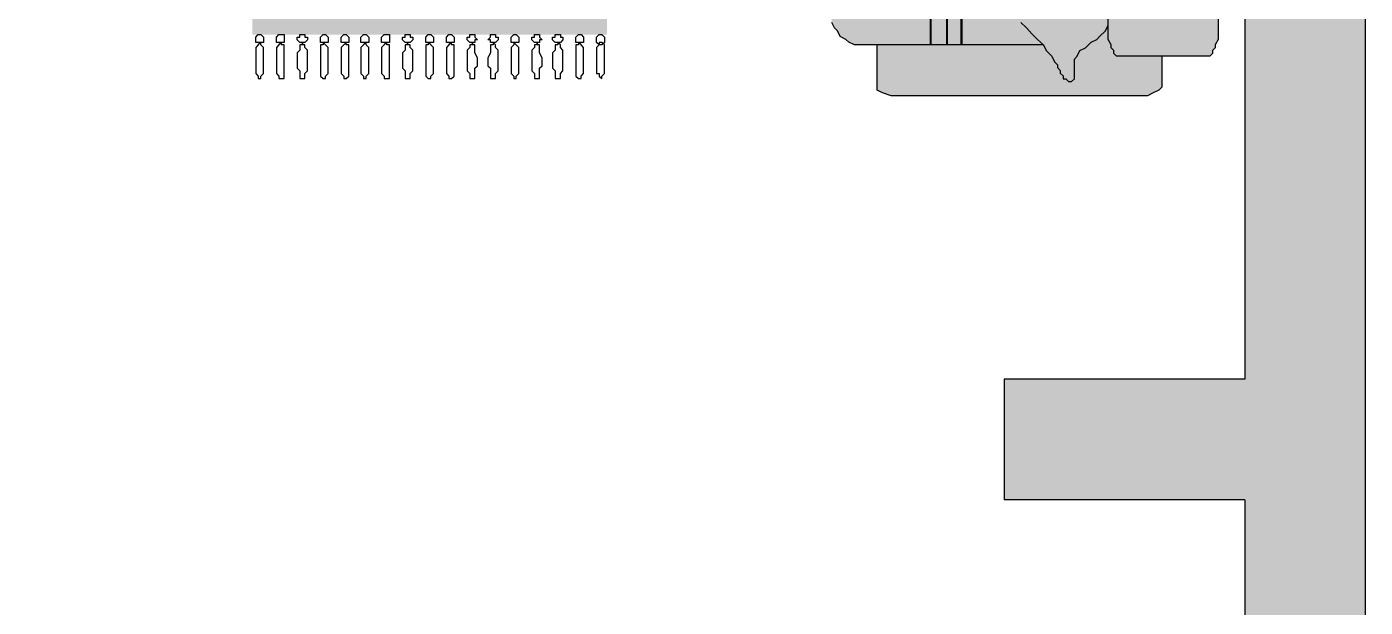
# Model space of a CAD drawing. Extents: x 25 to 394, y 90 to 639.
# Drawn here: x 293.5 to 393.6, y 256.4 to 299.8 of the extents above; entities that cross this region are included whole.
import ezdxf

# ---------------------------------------------------------------- set-up
doc = ezdxf.new("R2010")
doc.units = 0
doc.header["$MEASUREMENT"] = 0
doc.layers.get('0').update_dxf_attribs({"linetype": 'CONTINUOUS'})
for name, color, linetype in [('DIM', 5, 'CONTINUOUS'), ('FURN', 144, 'CONTINUOUS'), ('FURNITURE', 144, 'CONTINUOUS'), ('LINE', 7, 'CONTINUOUS')]:
    doc.layers.add(name, color=color, linetype=linetype)

# ---------------------------------------------------------------- blocks, each defined once
blk = doc.blocks.new('AFDSAF')
at = {"layer": 'FURNITURE'}
h = blk.add_hatch(color=251, dxfattribs=at)
h.dxf.hatch_style = 1
h.paths.add_polyline_path([(-12.02, 19.15), (-12.02, 14.2), (-12.44, 13.92), (-13.07, 13.5), (-13.28, 13.28), (-13.5, 13.07), (-13.92, 12.86), (-14.34, 12.44), (-14.55, 12.23), (-14.76, 11.81), (-14.97, 11.6), (-15.18, 11.18), (-15.18, 10.97), (-14.97, 10.75), (-14.76, 10.75), (-14.55, 10.54), (-14.13, 10.54), (-13.92, 10.33), (-13.71, 10.33), (-13.5, 9.91), (-13.07, 9.7), (-12.65, 9.28), (-12.44, 9.07), (-12.02, 8.65), (-11.6, 8.43), (-11.18, 8.22), (-27.41, 8.22), (-26.99, 8.43), (-26.57, 8.65), (-26.15, 9.07), (-25.94, 9.28), (-25.51, 9.7), (-25.09, 9.91), (-24.88, 10.33), (-24.67, 10.33), (-24.46, 10.54), (-24.04, 10.54), (-23.83, 10.75), (-23.62, 10.75), (-23.41, 10.97), (-23.41, 11.18), (-23.62, 11.6), (-23.83, 11.81), (-24.04, 12.23), (-24.25, 12.44), (-24.67, 12.86), (-25.09, 13.07), (-25.3, 13.28), (-25.51, 13.5), (-26.15, 13.92), (-26.78, 14.34), (-27.2, 14.76), (-27.62, 14.97), (-28.05, 15.39), (-28.47, 15.82), (-29.1, 16.24), (-29.73, 16.66), (-29.73, 16.87), (-29.94, 17.08), (-30.15, 17.29), (-30.15, 17.71), (-30.36, 17.92), (-30.58, 18.13), (-30.79, 18.13), (-31, 18.35), (-31.21, 18.35), (-31.21, 18.13), (-31.42, 18.13), (-31.63, 17.92), (-31.63, 17.71), (-31.84, 17.71), (-32.05, 17.29), (-32.26, 17.08), (-32.68, 16.66), (-33.11, 16.24), (-33.53, 16.03), (-33.95, 15.6), (-34.37, 15.39), (-34.58, 15.18), (-34.79, 14.76), (-35.21, 14.34), (-35.64, 13.92), (-36.06, 13.5), (-36.48, 13.07), (-36.48, 19.15)])
h.paths.add_polyline_path([(12.23, 19.15), (12.23, 17.71), (12.02, 17.29), (11.81, 17.08), (11.81, 16.87), (11.6, 16.66), (10.97, 16.24), (10.54, 15.82), (10.12, 15.39), (9.49, 14.97), (9.07, 14.76), (8.65, 14.34), (8.22, 13.92), (7.59, 13.5), (7.17, 13.28), (6.96, 13.07), (6.54, 12.86), (6.33, 12.44), (5.9, 12.23), (5.69, 11.81), (5.48, 11.6), (5.27, 11.18), (5.27, 10.97), (5.48, 10.75), (5.69, 10.75), (5.9, 10.54), (6.33, 10.54), (6.54, 10.33), (6.75, 10.33), (6.96, 9.91), (7.38, 9.7), (7.8, 9.28), (8.01, 9.07), (8.43, 8.65), (8.86, 8.43), (9.28, 8.22), (-3.58, 8.22), (-3.16, 8.43), (-2.74, 8.86), (-2.53, 9.07), (-2.32, 9.49), (-1.9, 9.91), (-1.69, 10.33), (-1.27, 10.54), (-1.05, 10.75), (-0.63, 10.75), (-0.42, 10.75), (0, 10.75), (0.21, 10.75), (0.42, 10.75), (0.63, 10.97), (0.63, 11.18), (0.42, 11.39), (0.42, 11.6), (0.21, 11.6), (0, 11.81), (-0.21, 11.81), (-0.42, 12.02), (-0.63, 12.02), (-0.84, 12.23), (-1.27, 12.44), (-1.69, 12.86), (-2.11, 13.07), (-2.53, 13.5), (-2.95, 13.92), (-3.37, 14.34), (-3.8, 14.76), (-4.01, 15.18), (-4.22, 15.39), (-4.64, 15.6), (-5.06, 16.03), (-5.48, 16.24), (-5.9, 16.66), (-6.33, 17.08), (-6.75, 17.29), (-6.75, 17.71), (-6.96, 17.71), (-6.96, 17.92), (-7.17, 17.92), (-7.17, 18.13), (-7.38, 18.13), (-7.38, 18.35), (-7.59, 18.35), (-8.01, 18.13), (-8.22, 17.92), (-8.43, 17.71), (-8.43, 17.29), (-8.65, 17.08), (-8.86, 16.87), (-9.07, 16.66), (-9.49, 16.24), (-10.12, 15.82), (-10.54, 15.39), (-10.97, 14.97), (-11.39, 14.76), (-11.81, 14.34), (-12.02, 14.2), (-12.02, 19.15)])
h.paths.add_polyline_path([(36.69, 19.15), (36.69, 13.28), (36.48, 13.5), (36.06, 13.92), (35.64, 14.34), (35.43, 14.76), (35, 15.18), (34.79, 15.39), (34.37, 15.6), (33.95, 16.03), (33.53, 16.24), (33.11, 16.66), (32.68, 17.08), (32.47, 17.29), (32.26, 17.71), (32.05, 17.92), (31.84, 18.13), (31.63, 18.35), (31.42, 18.35), (31.21, 18.13), (31, 18.13), (30.79, 17.92), (30.79, 17.71), (30.58, 17.29), (30.36, 17.08), (30.36, 16.87), (30.15, 16.66), (29.52, 16.24), (29.1, 15.82), (28.68, 15.39), (28.26, 14.97), (27.83, 14.76), (27.2, 14.34), (26.78, 13.92), (26.15, 13.5), (25.73, 13.28), (25.51, 13.07), (25.09, 12.86), (24.88, 12.44), (24.46, 12.23), (24.25, 11.81), (24.04, 11.6), (23.83, 11.18), (23.83, 10.97), (24.04, 10.97), (24.04, 10.75), (24.25, 10.75), (24.67, 10.54), (24.88, 10.54), (25.09, 10.33), (25.3, 10.33), (25.73, 9.91), (25.94, 9.7), (26.36, 9.28), (26.78, 9.07), (26.99, 8.65), (27.41, 8.43), (27.83, 8.22), (17.08, 8.22), (17.29, 8.43), (17.71, 8.86), (17.92, 9.07), (18.35, 9.49), (18.56, 9.91), (18.98, 10.33), (19.4, 10.54), (19.61, 10.75), (19.82, 10.75), (20.03, 10.75), (20.45, 10.75), (20.66, 10.75), (20.88, 10.75), (21.09, 10.97), (21.09, 11.18), (20.88, 11.39), (20.88, 11.6), (20.66, 11.6), (20.45, 11.81), (20.24, 11.81), (20.03, 12.02), (19.82, 12.02), (19.61, 12.23), (19.19, 12.44), (18.77, 12.86), (18.35, 13.07), (17.92, 13.5), (17.5, 13.92), (17.08, 14.34), (16.66, 14.76), (16.45, 15.18), (16.24, 15.39), (15.82, 15.6), (15.39, 16.03), (14.97, 16.24), (14.55, 16.66), (14.13, 17.08), (13.92, 17.29), (13.71, 17.71), (13.5, 17.92), (13.28, 18.13), (13.07, 18.13), (13.07, 18.35), (12.86, 18.35), (12.65, 18.13), (12.44, 18.13), (12.23, 17.92), (12.23, 19.15)])
h.paths.add_polyline_path([(12.23, 21.52), (12.23, 26.78), (12.44, 27.2), (12.44, 27.62), (12.65, 27.83), (13.07, 28.26), (13.28, 28.47), (13.71, 28.68), (14.13, 28.89), (14.55, 28.89), (34.37, 28.89), (35, 28.89), (35.43, 28.68), (35.64, 28.47), (36.06, 28.26), (36.27, 27.83), (36.48, 27.62), (36.69, 27.2), (36.69, 26.78), (36.69, 21.52)])
h.paths.add_polyline_path([(12.23, 21.52), (-12.02, 21.52), (-12.02, 26.78), (-12.02, 27.2), (-11.81, 27.62), (-11.6, 27.83), (-11.39, 28.26), (-11.18, 28.47), (-10.75, 28.68), (-10.33, 28.89), (-9.91, 28.89), (10.12, 28.89), (10.54, 28.89), (10.97, 28.68), (11.39, 28.47), (11.6, 28.26), (11.81, 27.83), (12.02, 27.62), (12.23, 27.2), (12.23, 26.78)])
h.paths.add_polyline_path([(-14.34, 28.89), (-13.92, 28.89), (-13.5, 28.68), (-13.07, 28.47), (-12.65, 28.26), (-12.44, 27.83), (-12.23, 27.62), (-12.23, 27.2), (-12.02, 26.78), (-12.02, 21.52), (-36.48, 21.52), (-36.48, 26.78), (-36.48, 27.2), (-36.27, 27.62), (-36.06, 27.83), (-35.85, 28.26), (-35.43, 28.47), (-35.21, 28.68), (-34.79, 28.89), (-34.16, 28.89)])
h.paths.add_polyline_path([(-12.02, 21.45), (-12.02, 20.3), (-36.48, 20.3), (-36.48, 21.45)])
h.paths.add_polyline_path([(12.23, 20.23), (12.23, 19.22), (-12.02, 19.22), (-12.02, 20.23)])
h.paths.add_polyline_path([(12.23, 21.45), (12.23, 20.3), (-12.02, 20.3), (-12.02, 21.45)])
h.paths.add_polyline_path([(36.69, 21.45), (36.69, 20.3), (12.23, 20.3), (12.23, 21.45)])
h.paths.add_polyline_path([(36.69, 20.23), (36.69, 19.22), (12.23, 19.22), (12.23, 20.23)])
h.paths.add_polyline_path([(-12.02, 20.23), (-12.02, 19.22), (-36.48, 19.22), (-36.48, 20.23)])
h = blk.add_hatch(color=251, dxfattribs=at)
h.dxf.hatch_style = 1
h.paths.add_polyline_path([(35.21, 8.22), (35.64, 8.22), (35.85, 8.22), (36.27, 8.22), (36.48, 8.01), (36.9, 8.01), (37.11, 7.8), (37.32, 7.8), (37.53, 7.59), (37.53, 7.38), (37.53, 0.84), (37.53, 0.63), (37.32, 0.42), (37.11, 0.42), (36.9, 0.21), (36.48, 0.21), (36.27, 0), (35.85, 0), (35.21, 0), (-35.21, 0), (-35.64, 0), (-36.06, 0), (-36.48, 0.21), (-36.69, 0.21), (-36.9, 0.42), (-37.11, 0.42), (-37.32, 0.63), (-37.32, 0.84), (-37.32, 7.38), (-37.32, 7.59), (-37.11, 7.8), (-36.9, 7.8), (-36.69, 8.01), (-36.48, 8.01), (-36.06, 8.22), (-35.64, 8.22), (-35.21, 8.22)])
h.paths.add_polyline_path([(40.26, 6.12), (40.26, 5.27), (40.05, 4.85), (39.84, 4.43), (39.63, 4.22), (37.53, 4.22), (37.53, 7.38), (37.53, 7.59), (37.32, 7.8), (37.11, 7.8), (36.9, 8.01), (36.48, 8.01), (36.27, 8.22), (35.85, 8.22), (35.64, 8.22), (36.06, 8.43), (36.27, 8.86), (36.48, 9.07), (36.9, 9.49), (37.11, 9.91), (37.53, 10.33), (37.96, 10.54), (38.17, 10.75), (38.38, 10.75), (38.59, 10.75), (39.01, 10.75), (39.22, 10.75), (39.43, 10.75), (39.64, 10.97), (39.64, 11.18), (39.64, 11.39), (39.43, 11.6), (39.22, 11.6), (39.01, 11.81), (38.8, 11.81), (38.59, 12.02), (38.38, 12.02), (38.17, 12.23), (37.75, 12.44), (37.32, 12.86), (36.9, 13.07), (36.69, 13.28), (36.69, 25.51), (39.63, 25.51), (39.84, 25.51), (40.05, 25.09), (40.26, 24.46), (40.26, 23.62)])
h.paths.add_polyline_path([(-36.48, 13.07), (-36.9, 12.86), (-37.32, 12.44), (-37.75, 12.23), (-37.96, 12.02), (-38.17, 12.02), (-38.38, 11.81), (-38.59, 11.81), (-38.8, 11.6), (-39.01, 11.6), (-39.01, 11.39), (-39.22, 11.18), (-39.22, 10.97), (-39.01, 10.75), (-38.8, 10.75), (-38.59, 10.75), (-38.17, 10.75), (-37.96, 10.75), (-37.53, 10.75), (-37.32, 10.54), (-36.9, 10.33), (-36.69, 9.91), (-36.27, 9.49), (-36.06, 9.07), (-35.85, 8.86), (-35.43, 8.43), (-35, 8.22), (-35.21, 8.22), (-35.64, 8.22), (-36.06, 8.22), (-36.48, 8.01), (-36.69, 8.01), (-36.9, 7.8), (-37.11, 7.8), (-37.32, 7.59), (-37.32, 7.38), (-37.32, 4.22), (-39.64, 4.22), (-39.85, 4.43), (-40.06, 4.85), (-40.28, 5.27), (-40.28, 6.12), (-40.28, 23.62), (-40.28, 24.46), (-40.06, 25.09), (-39.85, 25.51), (-39.64, 25.51), (-36.48, 25.51)])
h = blk.add_hatch(color=52, dxfattribs=at)
h.dxf.hatch_style = 1
h.paths.add_polyline_path([(-27.62, 14.97), (-27.2, 14.76), (-26.78, 14.34), (-26.15, 13.92), (-25.51, 13.5), (-25.3, 13.28), (-25.09, 13.07), (-24.67, 12.86), (-24.25, 12.44), (-24.04, 12.23), (-23.83, 11.81), (-23.62, 11.6), (-23.41, 11.18), (-23.41, 10.97), (-23.62, 10.75), (-23.83, 10.75), (-24.04, 10.54), (-24.46, 10.54), (-24.67, 10.33), (-24.88, 10.33), (-25.09, 9.91), (-25.51, 9.7), (-25.94, 9.28), (-26.15, 9.07), (-26.57, 8.65), (-26.99, 8.43), (-27.41, 8.22), (-27.83, 8.22), (-34.58, 8.22), (-35, 8.22), (-35.43, 8.43), (-35.85, 8.86), (-36.06, 9.07), (-36.27, 9.49), (-36.69, 9.91), (-36.9, 10.33), (-37.32, 10.54), (-37.53, 10.75), (-37.96, 10.75), (-38.17, 10.75), (-38.59, 10.75), (-38.8, 10.75), (-39.01, 10.75), (-39.22, 10.97), (-39.22, 11.18), (-39.01, 11.39), (-39.01, 11.6), (-38.8, 11.6), (-38.59, 11.81), (-38.38, 11.81), (-38.17, 12.02), (-37.96, 12.02), (-37.75, 12.23), (-37.32, 12.44), (-36.9, 12.86), (-36.48, 13.07), (-36.06, 13.5), (-35.64, 13.92), (-35.21, 14.34), (-34.79, 14.76), (-34.58, 15.18), (-34.37, 15.39), (-33.95, 15.6), (-33.53, 16.03), (-33.11, 16.24), (-32.68, 16.66), (-32.26, 17.08), (-32.05, 17.29), (-31.84, 17.71), (-31.63, 17.71), (-31.63, 17.92), (-31.42, 18.13), (-31.21, 18.13), (-31.21, 18.35), (-31, 18.35), (-30.79, 18.13), (-30.58, 18.13), (-30.36, 17.92), (-30.15, 17.71), (-30.15, 17.29), (-29.94, 17.08), (-29.73, 16.87), (-29.73, 16.66), (-29.1, 16.24), (-28.47, 15.82), (-28.05, 15.39)])
h.paths.add_polyline_path([(-3.8, 14.76), (-3.37, 14.34), (-2.95, 13.92), (-2.53, 13.5), (-2.11, 13.07), (-1.69, 12.86), (-1.27, 12.44), (-0.84, 12.23), (-0.63, 12.02), (-0.42, 12.02), (-0.21, 11.81), (0, 11.81), (0.21, 11.6), (0.42, 11.6), (0.42, 11.39), (0.63, 11.18), (0.63, 10.97), (0.42, 10.75), (0.21, 10.75), (0, 10.75), (-0.42, 10.75), (-0.63, 10.75), (-1.05, 10.75), (-1.27, 10.54), (-1.69, 10.33), (-1.9, 9.91), (-2.32, 9.49), (-2.53, 9.07), (-2.74, 8.86), (-3.16, 8.43), (-3.58, 8.22), (-4.01, 8.22), (-10.97, 8.22), (-11.18, 8.22), (-11.6, 8.43), (-12.02, 8.65), (-12.44, 9.07), (-12.65, 9.28), (-13.07, 9.7), (-13.5, 9.91), (-13.71, 10.33), (-13.92, 10.33), (-14.13, 10.54), (-14.55, 10.54), (-14.76, 10.75), (-14.97, 10.75), (-15.18, 10.97), (-15.18, 11.18), (-14.97, 11.6), (-14.76, 11.81), (-14.55, 12.23), (-14.34, 12.44), (-13.92, 12.86), (-13.5, 13.07), (-13.28, 13.28), (-13.07, 13.5), (-12.44, 13.92), (-11.81, 14.34), (-11.39, 14.76), (-10.97, 14.97), (-10.54, 15.39), (-10.12, 15.82), (-9.49, 16.24), (-9.07, 16.66), (-8.86, 16.87), (-8.65, 17.08), (-8.43, 17.29), (-8.43, 17.71), (-8.22, 17.92), (-8.01, 18.13), (-7.59, 18.35), (-7.38, 18.35), (-7.38, 18.13), (-7.17, 18.13), (-7.17, 17.92), (-6.96, 17.92), (-6.96, 17.71), (-6.75, 17.71), (-6.75, 17.29), (-6.33, 17.08), (-5.9, 16.66), (-5.48, 16.24), (-5.06, 16.03), (-4.64, 15.6), (-4.22, 15.39), (-4.01, 15.18)])
h.paths.add_polyline_path([(10.12, 15.39), (10.54, 15.82), (10.97, 16.24), (11.6, 16.66), (11.81, 16.87), (11.81, 17.08), (12.02, 17.29), (12.23, 17.71), (12.23, 17.92), (12.44, 18.13), (12.65, 18.13), (12.86, 18.35), (13.07, 18.35), (13.07, 18.13), (13.28, 18.13), (13.5, 17.92), (13.71, 17.71), (13.92, 17.29), (14.13, 17.08), (14.55, 16.66), (14.97, 16.24), (15.39, 16.03), (15.82, 15.6), (16.24, 15.39), (16.45, 15.18), (16.66, 14.76), (17.08, 14.34), (17.5, 13.92), (17.92, 13.5), (18.35, 13.07), (18.77, 12.86), (19.19, 12.44), (19.61, 12.23), (19.82, 12.02), (20.03, 12.02), (20.24, 11.81), (20.45, 11.81), (20.66, 11.6), (20.88, 11.6), (20.88, 11.39), (21.09, 11.18), (21.09, 10.97), (20.88, 10.75), (20.66, 10.75), (20.45, 10.75), (20.03, 10.75), (19.82, 10.75), (19.61, 10.75), (19.4, 10.54), (18.98, 10.33), (18.56, 9.91), (18.35, 9.49), (17.92, 9.07), (17.71, 8.86), (17.29, 8.43), (17.08, 8.22), (16.45, 8.22), (9.7, 8.22), (9.28, 8.22), (8.86, 8.43), (8.43, 8.65), (8.01, 9.07), (7.8, 9.28), (7.38, 9.7), (6.96, 9.91), (6.75, 10.33), (6.54, 10.33), (6.33, 10.54), (5.9, 10.54), (5.69, 10.75), (5.48, 10.75), (5.27, 10.97), (5.27, 11.18), (5.48, 11.6), (5.69, 11.81), (5.9, 12.23), (6.33, 12.44), (6.54, 12.86), (6.96, 13.07), (7.17, 13.28), (7.59, 13.5), (8.22, 13.92), (8.65, 14.34), (9.07, 14.76), (9.49, 14.97)])
h.paths.add_polyline_path([(28.68, 15.39), (29.1, 15.82), (29.52, 16.24), (30.15, 16.66), (30.36, 16.87), (30.36, 17.08), (30.58, 17.29), (30.79, 17.71), (30.79, 17.92), (31, 18.13), (31.21, 18.13), (31.42, 18.35), (31.63, 18.35), (31.84, 18.13), (32.05, 17.92), (32.26, 17.71), (32.47, 17.29), (32.68, 17.08), (33.11, 16.66), (33.53, 16.24), (33.95, 16.03), (34.37, 15.6), (34.79, 15.39), (35, 15.18), (35.43, 14.76), (35.64, 14.34), (36.06, 13.92), (36.48, 13.5), (36.9, 13.07), (37.32, 12.86), (37.75, 12.44), (38.17, 12.23), (38.38, 12.02), (38.59, 12.02), (38.8, 11.81), (39.01, 11.81), (39.22, 11.6), (39.43, 11.6), (39.64, 11.39), (39.64, 11.18), (39.64, 10.97), (39.43, 10.75), (39.22, 10.75), (39.01, 10.75), (38.59, 10.75), (38.38, 10.75), (38.17, 10.75), (37.96, 10.54), (37.53, 10.33), (37.11, 9.91), (36.9, 9.49), (36.48, 9.07), (36.27, 8.86), (36.06, 8.43), (35.64, 8.22), (35, 8.22), (28.26, 8.22), (27.83, 8.22), (27.41, 8.43), (26.99, 8.65), (26.78, 9.07), (26.36, 9.28), (25.94, 9.7), (25.73, 9.91), (25.3, 10.33), (25.09, 10.33), (24.88, 10.54), (24.67, 10.54), (24.25, 10.75), (24.04, 10.75), (24.04, 10.97), (23.83, 10.97), (23.83, 11.18), (24.04, 11.6), (24.25, 11.81), (24.46, 12.23), (24.88, 12.44), (25.09, 12.86), (25.51, 13.07), (25.73, 13.28), (26.15, 13.5), (26.78, 13.92), (27.2, 14.34), (27.83, 14.76), (28.26, 14.97)])
at = {"layer": 'FURNITURE', "color": 7}
for p, q in [((-36.06, 27.83), (-35.85, 28.26)), ((-35.85, 28.26), (-35.43, 28.47)), ((-35.43, 28.47), (-35.21, 28.68)), ((-35.21, 28.68), (-34.79, 28.89)), ((-36.48, 27.2), (-36.27, 27.62)), ((-36.48, 26.78), (-36.48, 27.2)), ((-36.27, 27.62), (-36.06, 27.83)), ((-36.48, 13.07), (-36.48, 26.78)), ((-40.28, 24.46), (-40.06, 25.09)), ((-40.06, 25.09), (-39.85, 25.51)), ((-39.85, 25.51), (-39.64, 25.51)), ((-39.64, 25.51), (-36.48, 25.51)), ((-40.28, 23.62), (-40.28, 24.46)), ((-40.28, 6.12), (-40.28, 23.62)), ((-36.48, 21.52), (36.69, 21.52)), ((-36.48, 21.45), (36.69, 21.45)), ((-36.48, 20.3), (36.69, 20.3)), ((-36.48, 20.23), (36.69, 20.23)), ((-36.48, 19.22), (36.69, 19.22)), ((-36.48, 19.15), (36.69, 19.15)), ((-35.21, 14.34), (-35.64, 13.92)), ((-34.79, 14.76), (-35.21, 14.34)), ((-36.48, 13.07), (-36.9, 12.86)), ((-36.06, 13.5), (-36.48, 13.07)), ((-35.64, 13.92), (-36.06, 13.5)), ((-38.17, 12.02), (-38.38, 11.81)), ((-37.96, 12.02), (-38.17, 12.02)), ((-37.75, 12.23), (-37.96, 12.02)), ((-37.32, 12.44), (-37.75, 12.23)), ((-36.9, 12.86), (-37.32, 12.44)), ((-39.01, 11.39), (-39.22, 11.18)), ((-39.22, 11.18), (-39.22, 10.97)), ((-39.01, 11.6), (-39.01, 11.39)), ((-38.8, 11.6), (-39.01, 11.6)), ((-38.59, 11.81), (-38.8, 11.6)), ((-38.38, 11.81), (-38.59, 11.81)), ((-39.22, 10.97), (-39.01, 10.75)), ((-39.01, 10.75), (-38.8, 10.75)), ((-38.8, 10.75), (-38.59, 10.75)), ((-38.59, 10.75), (-38.17, 10.75)), ((-38.17, 10.75), (-37.96, 10.75)), ((-37.96, 10.75), (-37.53, 10.75)), ((-37.53, 10.75), (-37.32, 10.54)), ((-37.32, 10.54), (-36.9, 10.33)), ((-36.9, 10.33), (-36.69, 9.91)), ((-36.69, 9.91), (-36.27, 9.49)), ((-36.27, 9.49), (-36.06, 9.07)), ((-36.06, 9.07), (-35.85, 8.86)), ((-36.9, 7.8), (-36.69, 8.01)), ((-36.69, 8.01), (-36.48, 8.01)), ((-36.48, 8.01), (-36.06, 8.22)), ((-36.06, 8.22), (-35.64, 8.22)), ((-35.85, 8.86), (-35.43, 8.43)), ((-35.64, 8.22), (-35.21, 8.22)), ((-35.43, 8.43), (-35, 8.22)), ((-35.21, 8.22), (35.21, 8.22)), ((-37.32, 7.59), (-37.11, 7.8)), ((-37.32, 7.38), (-37.32, 7.59)), ((-37.32, 0.84), (-37.32, 7.38)), ((-37.11, 7.8), (-36.9, 7.8)), ((-40.28, 5.27), (-40.28, 6.12)), ((-40.06, 4.85), (-40.28, 5.27)), ((-39.85, 4.43), (-40.06, 4.85)), ((-39.64, 4.22), (-39.85, 4.43)), ((-37.32, 4.22), (-39.64, 4.22)), ((-37.32, 0.63), (-37.32, 0.84)), ((-37.11, 0.42), (-37.32, 0.63)), ((-36.9, 0.42), (-37.11, 0.42)), ((-36.69, 0.21), (-36.9, 0.42)), ((-36.48, 0.21), (-36.69, 0.21)), ((-36.06, 0), (-36.48, 0.21)), ((-35.64, 0), (-36.06, 0)), ((-35.21, 0), (-35.64, 0)), ((35.21, 0), (-35.21, 0))]:
    blk.add_line(p, q, dxfattribs=at)
blk = doc.blocks.new('CARPET_RECT_OK')
at = {"color": 43, "linetype": 'CONTINUOUS'}
for points in [[(-15.05, -33.04), (-15.05, -32.81), (-15.05, -32.81), (-15.27, -32.59), (-15.5, -32.59), (-15.5, -32.59), (-15.72, -32.81), (-15.72, -32.81), (-15.72, -33.04), (-15.72, -33.26), (-15.72, -33.26), (-15.5, -33.49), (-15.5, -33.49), (-15.27, -33.49), (-15.05, -33.26), (-15.05, -33.26)], [(-15.05, -34.84), (-15.05, -35.06), (-15.05, -35.29), (-15.05, -35.51), (-15.05, -35.96), (-15.27, -35.96), (-15.27, -36.19), (-15.27, -36.19), (-15.5, -36.41), (-15.5, -36.19), (-15.5, -36.19), (-15.72, -35.96), (-15.72, -35.96), (-15.72, -35.51), (-15.72, -35.29), (-15.72, -35.06), (-15.72, -34.84), (-15.72, -34.39), (-15.72, -34.16), (-15.72, -33.94), (-15.72, -33.71), (-15.72, -33.49), (-15.5, -33.26), (-15.5, -33.26), (-15.5, -33.26), (-15.27, -33.26), (-15.27, -33.26), (-15.27, -33.49), (-15.05, -33.71), (-15.05, -33.94), (-15.05, -34.16), (-15.05, -34.39)], [(-13.25, -33.04), (-13.25, -32.81), (-13.25, -32.81), (-13.47, -32.59), (-13.47, -32.59), (-13.7, -32.59), (-13.92, -32.81), (-13.92, -32.81), (-13.92, -33.04), (-13.92, -33.04), (-13.92, -33.26), (-13.7, -33.26), (-13.47, -33.26), (-13.47, -33.26), (-13.25, -33.26), (-13.25, -33.04)], [(-13.25, -34.84), (-13.25, -35.29), (-13.25, -35.51), (-13.25, -35.74), (-13.25, -35.96), (-13.25, -36.19), (-13.47, -36.41), (-13.47, -36.41), (-13.47, -36.41), (-13.7, -36.41), (-13.7, -36.41), (-13.7, -36.19), (-13.92, -35.96), (-13.92, -35.74), (-13.92, -35.51), (-13.92, -35.29), (-13.92, -34.84), (-13.92, -34.61), (-13.92, -34.16), (-13.92, -33.94), (-13.92, -33.71), (-13.7, -33.49), (-13.7, -33.49), (-13.7, -33.49), (-13.47, -33.26), (-13.47, -33.49), (-13.47, -33.49), (-13.25, -33.49), (-13.25, -33.71), (-13.25, -33.94), (-13.25, -34.16), (-13.25, -34.61)], [(-11.22, -33.04), (-11.22, -32.81), (-11.45, -32.81), (-11.45, -32.59), (-11.67, -32.59), (-11.9, -32.59), (-11.9, -32.81), (-12.12, -32.81), (-12.12, -33.04), (-12.12, -33.04), (-11.9, -33.26), (-11.9, -33.26), (-11.67, -33.26), (-11.45, -33.26), (-11.45, -33.26), (-11.22, -33.04)], [(-11.22, -34.84), (-11.22, -35.29), (-11.22, -35.51), (-11.45, -35.74), (-11.45, -35.96), (-11.45, -36.19), (-11.45, -36.41), (-11.67, -36.41), (-11.67, -36.41), (-11.9, -36.41), (-11.9, -36.41), (-11.9, -36.19), (-11.9, -35.96), (-12.12, -35.74), (-12.12, -35.51), (-12.12, -35.29), (-12.12, -34.84), (-12.12, -34.61), (-12.12, -34.16), (-12.12, -33.94), (-11.9, -33.71), (-11.9, -33.49), (-11.9, -33.49), (-11.9, -33.49), (-11.67, -33.26), (-11.67, -33.49), (-11.45, -33.49), (-11.45, -33.49), (-11.45, -33.71), (-11.45, -33.94), (-11.22, -34.16), (-11.22, -34.61)], [(-9.42, -33.04), (-9.42, -32.81), (-9.65, -32.81), (-9.65, -32.59), (-9.87, -32.59), (-10.1, -32.59), (-10.1, -32.81), (-10.1, -32.81), (-10.32, -33.04), (-10.1, -33.04), (-10.1, -33.26), (-10.1, -33.26), (-9.87, -33.26), (-9.65, -33.26), (-9.65, -33.26), (-9.42, -33.04)], [(-9.42, -34.84), (-9.42, -35.29), (-9.42, -35.51), (-9.42, -35.74), (-9.65, -35.96), (-9.65, -36.19), (-9.65, -36.41), (-9.87, -36.41), (-9.87, -36.41), (-9.87, -36.41), (-10.1, -36.41), (-10.1, -36.19), (-10.1, -35.96), (-10.1, -35.74), (-10.1, -35.51), (-10.32, -35.29), (-10.32, -34.84), (-10.32, -34.61), (-10.1, -34.16), (-10.1, -33.94), (-10.1, -33.71), (-10.1, -33.49), (-10.1, -33.49), (-9.87, -33.49), (-9.87, -33.26), (-9.87, -33.49), (-9.65, -33.49), (-9.65, -33.49), (-9.65, -33.71), (-9.42, -33.94), (-9.42, -34.16), (-9.42, -34.61)], [(-7.62, -33.04), (-7.62, -32.81), (-7.62, -32.81), (-7.85, -32.59), (-7.85, -32.59), (-8.07, -32.59), (-8.3, -32.81), (-8.3, -32.81), (-8.3, -33.04), (-8.3, -33.04), (-8.3, -33.26), (-8.07, -33.26), (-7.85, -33.26), (-7.85, -33.26), (-7.62, -33.26), (-7.62, -33.04)], [(-7.62, -34.84), (-7.62, -35.29), (-7.62, -35.51), (-7.62, -35.74), (-7.62, -35.96), (-7.85, -36.19), (-7.85, -36.41), (-7.85, -36.41), (-7.85, -36.41), (-8.07, -36.41), (-8.07, -36.41), (-8.07, -36.19), (-8.3, -35.96), (-8.3, -35.74), (-8.3, -35.51), (-8.3, -35.29), (-8.3, -34.84), (-8.3, -34.61), (-8.3, -34.16), (-8.3, -33.94), (-8.3, -33.71), (-8.07, -33.49), (-8.07, -33.49), (-8.07, -33.49), (-7.85, -33.26), (-7.85, -33.49), (-7.85, -33.49), (-7.85, -33.49), (-7.62, -33.71), (-7.62, -33.94), (-7.62, -34.16), (-7.62, -34.61)], [(-5.6, -33.04), (-5.82, -32.81), (-5.82, -32.81), (-5.82, -32.59), (-6.05, -32.59), (-6.27, -32.59), (-6.27, -32.81), (-6.5, -32.81), (-6.5, -33.04), (-6.5, -33.04), (-6.27, -33.26), (-6.27, -33.26), (-6.05, -33.26), (-5.82, -33.26), (-5.82, -33.26), (-5.82, -33.04)], [(-5.6, -34.84), (-5.6, -35.29), (-5.82, -35.51), (-5.82, -35.74), (-5.82, -35.96), (-5.82, -36.19), (-5.82, -36.41), (-6.05, -36.41), (-6.05, -36.41), (-6.27, -36.41), (-6.27, -36.41), (-6.27, -36.19), (-6.27, -35.96), (-6.5, -35.74), (-6.5, -35.51), (-6.5, -35.29), (-6.5, -34.84), (-6.5, -34.61), (-6.5, -34.16), (-6.5, -33.94), (-6.27, -33.71), (-6.27, -33.49), (-6.27, -33.49), (-6.27, -33.49), (-6.05, -33.26), (-6.05, -33.49), (-5.82, -33.49), (-5.82, -33.49), (-5.82, -33.71), (-5.82, -33.94), (-5.82, -34.16), (-5.6, -34.61)], [(-3.8, -33.04), (-3.8, -32.81), (-4.02, -32.81), (-4.02, -32.59), (-4.25, -32.59), (-4.47, -32.59), (-4.47, -32.81), (-4.47, -32.81), (-4.7, -33.04), (-4.47, -33.04), (-4.47, -33.26), (-4.47, -33.26), (-4.25, -33.26), (-4.02, -33.26), (-4.02, -33.26), (-3.8, -33.04)], [(-3.8, -34.84), (-3.8, -35.29), (-3.8, -35.51), (-3.8, -35.74), (-4.02, -35.96), (-4.02, -36.19), (-4.02, -36.41), (-4.25, -36.41), (-4.25, -36.41), (-4.25, -36.41), (-4.47, -36.41), (-4.47, -36.19), (-4.47, -35.96), (-4.47, -35.74), (-4.47, -35.51), (-4.7, -35.29), (-4.7, -34.84), (-4.7, -34.61), (-4.47, -34.16), (-4.47, -33.94), (-4.47, -33.71), (-4.47, -33.49), (-4.47, -33.49), (-4.25, -33.49), (-4.25, -33.26), (-4.25, -33.49), (-4.02, -33.49), (-4.02, -33.49), (-4.02, -33.71), (-3.8, -33.94), (-3.8, -34.16), (-3.8, -34.61)], [(-2, -33.04), (-2, -32.81), (-2, -32.81), (-2.22, -32.59), (-2.45, -32.59), (-2.45, -32.59), (-2.67, -32.81), (-2.67, -32.81), (-2.67, -33.04), (-2.67, -33.04), (-2.67, -33.26), (-2.45, -33.26), (-2.45, -33.26), (-2.22, -33.26), (-2, -33.26), (-2, -33.04)], [(-2, -34.84), (-2, -35.29), (-2, -35.51), (-2, -35.74), (-2, -35.96), (-2.22, -36.19), (-2.22, -36.41), (-2.22, -36.41), (-2.45, -36.41), (-2.45, -36.41), (-2.45, -36.41), (-2.67, -36.19), (-2.67, -35.96), (-2.67, -35.74), (-2.67, -35.51), (-2.67, -35.29), (-2.67, -34.84), (-2.67, -34.61), (-2.67, -34.16), (-2.67, -33.94), (-2.67, -33.71), (-2.67, -33.49), (-2.45, -33.49), (-2.45, -33.49), (-2.45, -33.26), (-2.22, -33.49), (-2.22, -33.49), (-2.22, -33.49), (-2, -33.71), (-2, -33.94), (-2, -34.16), (-2, -34.61)], [(-0.2, -33.04), (-0.2, -32.81), (-0.2, -32.81), (-0.42, -32.59), (-0.42, -32.59), (-0.65, -32.59), (-0.87, -32.81), (-0.87, -32.81), (-0.87, -33.04), (-0.87, -33.04), (-0.87, -33.26), (-0.65, -33.26), (-0.42, -33.26), (-0.42, -33.26), (-0.2, -33.26), (-0.2, -33.04)], [(-0.2, -34.84), (-0.2, -35.29), (-0.2, -35.51), (-0.2, -35.74), (-0.2, -35.96), (-0.2, -36.19), (-0.42, -36.41), (-0.42, -36.41), (-0.42, -36.41), (-0.65, -36.41), (-0.65, -36.41), (-0.65, -36.19), (-0.87, -35.96), (-0.87, -35.74), (-0.87, -35.51), (-0.87, -35.29), (-0.87, -34.84), (-0.87, -34.61), (-0.87, -34.16), (-0.87, -33.94), (-0.87, -33.71), (-0.65, -33.49), (-0.65, -33.49), (-0.65, -33.49), (-0.42, -33.26), (-0.42, -33.49), (-0.42, -33.49), (-0.2, -33.49), (-0.2, -33.71), (-0.2, -33.94), (-0.2, -34.16), (-0.2, -34.61)], [(1.83, -33.04), (1.83, -32.81), (1.6, -32.81), (1.6, -32.59), (1.38, -32.59), (1.15, -32.59), (1.15, -32.81), (0.93, -32.81), (0.93, -33.04), (0.93, -33.04), (1.15, -33.26), (1.15, -33.26), (1.38, -33.26), (1.6, -33.26), (1.6, -33.26), (1.83, -33.04)], [(1.83, -34.84), (1.83, -35.29), (1.83, -35.51), (1.6, -35.74), (1.6, -35.96), (1.6, -36.19), (1.6, -36.41), (1.38, -36.41), (1.38, -36.41), (1.38, -36.41), (1.15, -36.41), (1.15, -36.19), (1.15, -35.96), (0.93, -35.74), (0.93, -35.51), (0.93, -35.29), (0.93, -34.84), (0.93, -34.61), (0.93, -34.16), (0.93, -33.94), (1.15, -33.71), (1.15, -33.49), (1.15, -33.49), (1.38, -33.49), (1.38, -33.26), (1.38, -33.49), (1.6, -33.49), (1.6, -33.49), (1.6, -33.71), (1.6, -33.94), (1.83, -34.16), (1.83, -34.61)], [(3.63, -33.04), (3.63, -32.81), (3.63, -32.81), (3.4, -32.59), (3.18, -32.59), (2.95, -32.59), (2.95, -32.81), (2.95, -32.81), (2.95, -33.04), (2.95, -33.04), (2.95, -33.26), (2.95, -33.26), (3.18, -33.26), (3.4, -33.26), (3.63, -33.26), (3.63, -33.04)], [(3.63, -34.84), (3.63, -35.29), (3.63, -35.51), (3.63, -35.74), (3.63, -35.96), (3.4, -36.19), (3.4, -36.41), (3.4, -36.41), (3.18, -36.41), (3.18, -36.41), (2.95, -36.41), (2.95, -36.19), (2.95, -35.96), (2.95, -35.74), (2.95, -35.51), (2.95, -35.29), (2.95, -34.84), (2.95, -34.61), (2.95, -34.16), (2.95, -33.94), (2.95, -33.71), (2.95, -33.49), (2.95, -33.49), (3.18, -33.49), (3.18, -33.26), (3.4, -33.49), (3.4, -33.49), (3.4, -33.49), (3.63, -33.71), (3.63, -33.94), (3.63, -34.16), (3.63, -34.61)], [(5.43, -33.04), (5.43, -32.81), (5.43, -32.81), (5.2, -32.59), (4.98, -32.59), (4.98, -32.59), (4.75, -32.81), (4.75, -32.81), (4.75, -33.04), (4.75, -33.04), (4.75, -33.26), (4.98, -33.26), (4.98, -33.26), (5.2, -33.26), (5.43, -33.26), (5.43, -33.04)], [(5.43, -34.84), (5.43, -35.29), (5.43, -35.51), (5.43, -35.74), (5.43, -35.96), (5.2, -36.19), (5.2, -36.41), (5.2, -36.41), (4.98, -36.41), (4.98, -36.41), (4.98, -36.41), (4.98, -36.19), (4.75, -35.96), (4.75, -35.74), (4.75, -35.51), (4.75, -35.29), (4.75, -34.84), (4.75, -34.61), (4.75, -34.16), (4.75, -33.94), (4.75, -33.71), (4.98, -33.49), (4.98, -33.49), (4.98, -33.49), (4.98, -33.26), (5.2, -33.49), (5.2, -33.49), (5.2, -33.49), (5.43, -33.71), (5.43, -33.94), (5.43, -34.16), (5.43, -34.61)], [(7.15, -33.04), (7.15, -32.81), (7.15, -32.81), (6.92, -32.59), (6.7, -32.59), (6.7, -32.59), (6.47, -32.81), (6.47, -32.81), (6.47, -33.04), (6.47, -33.04), (6.47, -33.26), (6.7, -33.26), (6.7, -33.26), (6.92, -33.26), (7.15, -33.26), (7.15, -33.04)], [(7.15, -34.84), (7.15, -35.29), (7.15, -35.51), (7.15, -35.74), (7.15, -35.96), (6.92, -36.19), (6.92, -36.41), (6.92, -36.41), (6.7, -36.41), (6.7, -36.41), (6.7, -36.41), (6.47, -36.19), (6.47, -35.96), (6.47, -35.74), (6.47, -35.51), (6.47, -35.29), (6.47, -34.84), (6.47, -34.61), (6.47, -34.16), (6.47, -33.94), (6.47, -33.71), (6.47, -33.49), (6.7, -33.49), (6.7, -33.49), (6.7, -33.26), (6.92, -33.49), (6.92, -33.49), (6.92, -33.49), (7.15, -33.71), (7.15, -33.94), (7.15, -34.16), (7.15, -34.61)], [(8.95, -33.04), (8.95, -32.81), (8.95, -32.81), (8.72, -32.59), (8.72, -32.59), (8.5, -32.59), (8.27, -32.81), (8.27, -32.81), (8.27, -33.04), (8.27, -33.04), (8.27, -33.26), (8.5, -33.26), (8.72, -33.26), (8.72, -33.26), (8.95, -33.26), (8.95, -33.04)], [(8.95, -34.84), (8.95, -35.29), (8.95, -35.51), (8.95, -35.74), (8.95, -35.96), (8.95, -36.19), (8.72, -36.41), (8.72, -36.41), (8.72, -36.41), (8.5, -36.41), (8.5, -36.41), (8.5, -36.19), (8.27, -35.96), (8.27, -35.74), (8.27, -35.51), (8.27, -35.29), (8.27, -34.84), (8.27, -34.61), (8.27, -34.16), (8.27, -33.94), (8.27, -33.71), (8.5, -33.49), (8.5, -33.49), (8.5, -33.49), (8.72, -33.26), (8.72, -33.49), (8.72, -33.49), (8.95, -33.49), (8.95, -33.71), (8.95, -33.94), (8.95, -34.16), (8.95, -34.61)], [(10.97, -33.04), (10.97, -32.81), (10.75, -32.81), (10.75, -32.59), (10.52, -32.59), (10.3, -32.59), (10.3, -32.81), (10.07, -32.81), (10.07, -33.04), (10.07, -33.04), (10.3, -33.26), (10.3, -33.26), (10.52, -33.26), (10.75, -33.26), (10.75, -33.26), (10.97, -33.04)], [(10.97, -34.84), (10.97, -35.29), (10.97, -35.51), (10.75, -35.74), (10.75, -35.96), (10.75, -36.19), (10.75, -36.41), (10.52, -36.41), (10.52, -36.41), (10.52, -36.41), (10.3, -36.41), (10.3, -36.19), (10.3, -35.96), (10.07, -35.74), (10.07, -35.51), (10.07, -35.29), (10.07, -34.84), (10.07, -34.61), (10.07, -34.16), (10.07, -33.94), (10.3, -33.71), (10.3, -33.49), (10.3, -33.49), (10.52, -33.49), (10.52, -33.26), (10.52, -33.49), (10.75, -33.49), (10.75, -33.49), (10.75, -33.71), (10.75, -33.94), (10.97, -34.16), (10.97, -34.61)], [(12.77, -33.04), (12.77, -32.81), (12.77, -32.81), (12.55, -32.59), (12.32, -32.59), (12.1, -32.59), (12.1, -32.81), (12.1, -32.81), (12.1, -33.04), (12.1, -33.04), (12.1, -33.26), (12.1, -33.26), (12.32, -33.26), (12.55, -33.26), (12.77, -33.26), (12.77, -33.04)], [(12.77, -34.84), (12.77, -35.29), (12.77, -35.51), (12.77, -35.74), (12.77, -35.96), (12.55, -36.19), (12.55, -36.41), (12.55, -36.41), (12.32, -36.41), (12.32, -36.41), (12.1, -36.41), (12.1, -36.19), (12.1, -35.96), (12.1, -35.74), (12.1, -35.51), (12.1, -35.29), (12.1, -34.84), (12.1, -34.61), (12.1, -34.16), (12.1, -33.94), (12.1, -33.71), (12.1, -33.49), (12.1, -33.49), (12.32, -33.49), (12.32, -33.26), (12.55, -33.49), (12.55, -33.49), (12.55, -33.49), (12.77, -33.71), (12.77, -33.94), (12.77, -34.16), (12.77, -34.61)], [(14.57, -33.04), (14.57, -32.81), (14.57, -32.81), (14.35, -32.59), (14.12, -32.59), (14.12, -32.59), (13.9, -32.81), (13.9, -32.81), (13.9, -33.04), (13.9, -33.04), (13.9, -33.26), (14.12, -33.26), (14.12, -33.26), (14.35, -33.26), (14.57, -33.26), (14.57, -33.04)], [(14.57, -34.84), (14.57, -35.29), (14.57, -35.51), (14.57, -35.74), (14.57, -35.96), (14.35, -36.19), (14.35, -36.41), (14.35, -36.41), (14.12, -36.41), (14.12, -36.41), (14.12, -36.41), (14.12, -36.19), (13.9, -35.96), (13.9, -35.74), (13.9, -35.51), (13.9, -35.29), (13.9, -34.84), (13.9, -34.61), (13.9, -34.16), (13.9, -33.94), (13.9, -33.71), (14.12, -33.49), (14.12, -33.49), (14.12, -33.49), (14.12, -33.26), (14.35, -33.49), (14.35, -33.49), (14.35, -33.49), (14.57, -33.71), (14.57, -33.94), (14.57, -34.16), (14.57, -34.61)]]:
    blk.add_lwpolyline(points, close=True, dxfattribs=at)
at = {"color": 13, "linetype": 'CONTINUOUS'}
blk.add_solid([(-15.95, -32.59), (-15.95, 30.2), (14.88, -32.59), (14.88, 30.2)], dxfattribs=at)

msp = doc.modelspace()

# ---------------------------------------------------------------- hatches: boundary and pattern name
at = {"layer": 'DIM'}
h = msp.add_hatch(color=28, dxfattribs=at)
h.paths.add_polyline_path([(209.1, 531.42), (207.1, 531.42), (207.1, 526.92), (209.1, 526.92)])
h.paths.add_polyline_path([(209.1, 526.92), (211.1, 526.92), (211.1, 531.42), (209.1, 531.42)])
h.paths.add_polyline_path([(393.6, 639.42), (288.6, 639.42), (288.6, 630.42), (297.6, 630.42), (384.6, 630.42), (384.6, 570.42), (332.1, 570.42), (332.1, 565.92), (384.6, 565.92), (384.6, 405.42), (308.1, 405.42), (308.1, 409.92), (299.1, 409.92), (299.1, 400.92), (384.6, 400.92), (384.6, 273.48), (366.6, 273.48), (366.6, 264.48), (384.6, 264.48), (384.6, 144.48), (319.29, 144.48), (319.29, 135.48), (330.6, 135.48), (330.6, 139.98), (393.6, 139.98)])
h.paths.add_polyline_path([(227.1, 273.48), (227.1, 264.48), (231.6, 264.48), (231.6, 259.98), (240.6, 259.98), (240.6, 264.48), (258.6, 264.48), (258.6, 273.48)])
h.paths.add_polyline_path([(231.6, 135.48), (249.6, 135.48), (249.6, 144.48), (240.6, 144.48), (240.6, 217.98), (231.6, 217.98)])
h.paths.add_polyline_path([(170.1, 273.48), (170.1, 321.48), (165.6, 321.48), (165.6, 292.98), (135.6, 292.98), (135.6, 283.98), (161.1, 283.98), (161.1, 264.48), (173.1, 264.48), (173.1, 273.48)])
h.paths.add_polyline_path([(33.6, 405.42), (107.1, 405.42), (107.1, 384.42), (165.6, 384.42), (165.6, 379.92), (170.1, 379.92), (170.1, 414.42), (165.6, 414.42), (165.6, 388.92), (111.6, 388.92), (111.6, 409.92), (33.6, 409.92), (33.6, 565.92), (86.1, 565.92), (86.1, 570.42), (33.6, 570.42), (33.6, 630.42), (120.6, 630.42), (129.6, 630.42), (129.6, 639.42), (24.6, 639.42), (24.6, 115.98), (33.6, 115.98), (33.6, 283.98), (87.6, 283.98), (87.6, 292.98), (33.6, 292.98)])
h.paths.add_polyline_path([(211.1, 531.42), (211.1, 526.92), (228.6, 526.92), (228.6, 531.42)])
h.paths.add_polyline_path([(228.6, 531.42), (228.6, 526.92), (248.1, 526.92), (248.1, 400.92), (257.1, 400.92), (257.1, 409.92), (252.6, 409.92), (252.6, 531.42), (248.1, 531.42)])
h.paths.add_polyline_path([(129.6, 574.92), (129.6, 598.92), (120.6, 598.92), (120.6, 570.42), (116.1, 570.42), (116.1, 565.92), (129.6, 565.92)], flags=17)
h.paths.add_polyline_path([(288.6, 574.92), (288.6, 565.92), (302.1, 565.92), (302.1, 570.42), (297.6, 570.42), (297.6, 598.92), (288.6, 598.92)])
h.paths.add_polyline_path([(174.6, 526.92), (174.6, 531.42), (165.6, 531.42), (165.6, 456.42), (170.1, 456.42), (170.1, 526.92)])

# ---------------------------------------------------------------- linework, layer by layer
at = {"layer": 'LINE'}
for p, q in [((393.6, 639.42), (393.6, 139.98)), ((384.6, 400.92), (384.6, 273.48)), ((366.6, 273.48), (366.6, 264.48)), ((384.6, 273.48), (366.6, 273.48)), ((384.6, 264.48), (366.6, 264.48)), ((384.6, 264.48), (384.6, 144.48))]:
    msp.add_line(p, q, dxfattribs=at)

# ---------------------------------------------------------------- block references
at = {"rotation": 90}
msp.add_blockref('AFDSAF', (382.6, 334.95), dxfattribs=at)
at = {"layer": 'FURN', "xscale": -0.8606250000011642, "yscale": 0.8606250000029831, "zscale": 0.8606249999999999}
msp.add_blockref('CARPET_RECT_OK', (323.17, 327.29), dxfattribs=at)

doc.saveas('drawing.dxf')
